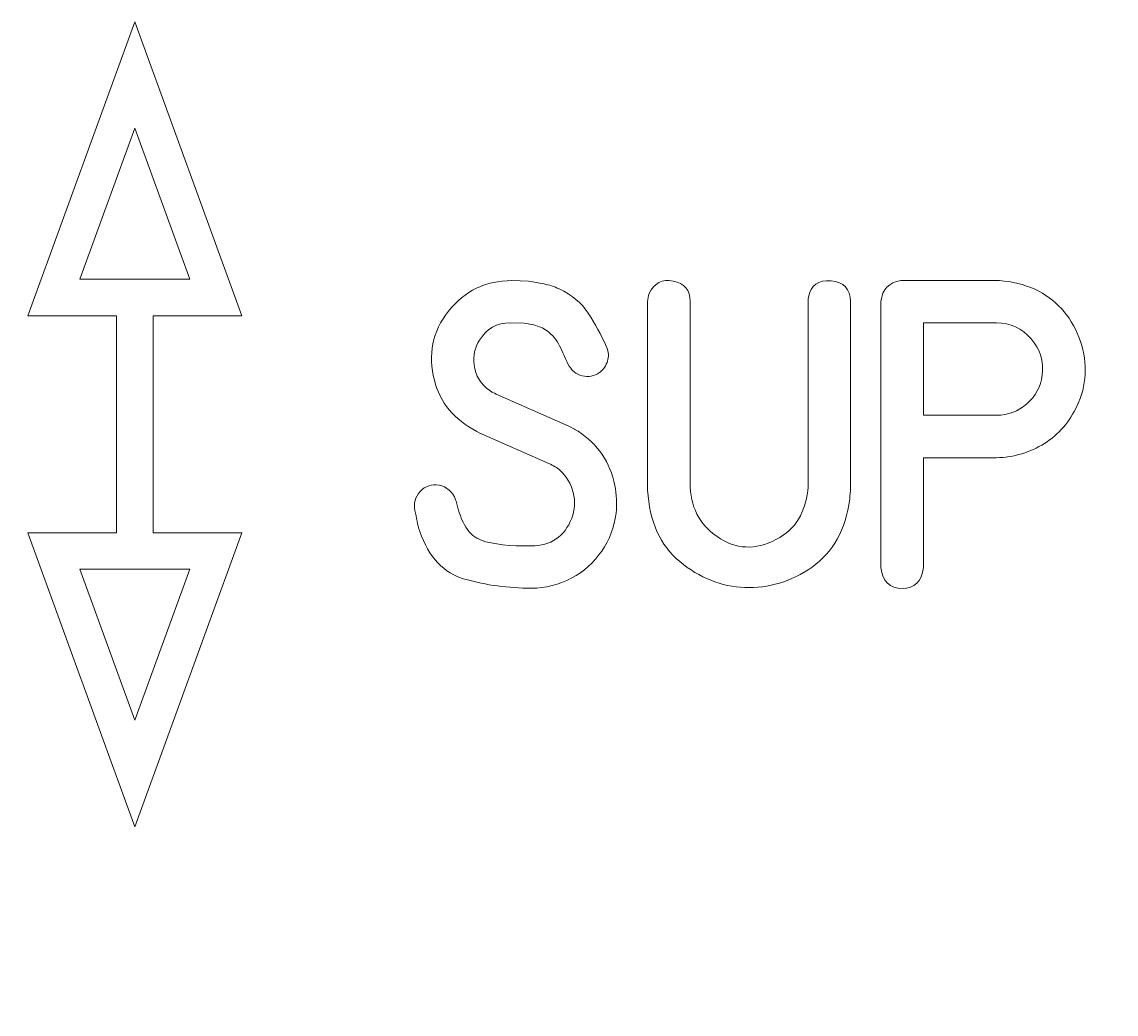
# Model space of a CAD drawing. Header units: millimetres. Extents: x -213 to 146, y -128 to 100.
# Drawn here: x 12.64 to 27.69, y -116.94 to -103.3 of the extents above; entities that cross this region are included whole.
import ezdxf

# ---------------------------------------------------------------- set-up
doc = ezdxf.new("R2010")
doc.units = ezdxf.units.MM
doc.header["$MEASUREMENT"] = 0
doc.layers.add('CUT', color=7, linetype='Continuous')
doc.layers.add('Engrave', color=7, linetype='Continuous')

msp = doc.modelspace()

# ---------------------------------------------------------------- linework, layer by layer
at = {"layer": 'CUT', "color": 250, "lineweight": 9}
msp.add_open_spline([(44.8641, -128.0302), (44.8641, -128.0302), (65.7599, -128.0302), (65.7599, -128.0302), (65.7599, -128.0302), (66.158, -128.03), (66.5397, -127.8716), (66.821, -127.5899), (66.821, -127.5899), (67.1023, -127.3083), (67.2602, -126.9283), (67.2599, -126.5302), (67.2599, -126.5302), (67.2599, -126.5302), (67.2599, -114.5427), (67.2599, -114.5427), (67.2599, -114.5427), (67.2589, -112.9524), (67.8897, -111.4269), (69.0135, -110.3017), (69.0135, -110.3017), (70.1373, -109.1764), (71.6696, -108.5437), (73.2599, -108.5427), (73.2599, -108.5427), (73.2599, -108.5427), (75.7224, -108.5427), (75.7224, -108.5427), (75.7224, -108.5427), (76.1205, -108.5425), (76.5022, -108.3841), (76.7835, -108.1024), (76.7835, -108.1024), (77.0648, -107.8208), (77.2227, -107.4408), (77.2224, -107.0427), (77.2224, -107.0427), (77.2224, -107.0427), (77.2224, -74.4177), (77.2224, -74.4177), (77.2224, -74.4177), (77.2222, -74.0196), (77.0638, -73.638), (76.7821, -73.3567), (76.7821, -73.3567), (76.5005, -73.0754), (76.1205, -72.9175), (75.7224, -72.9177), (75.7224, -72.9177), (75.7224, -72.9177), (73.2599, -72.9177), (73.2599, -72.9177), (73.2599, -72.9177), (71.6696, -72.9187), (70.1441, -72.288), (69.0189, -71.1642), (69.0189, -71.1642), (67.8937, -70.0404), (67.2609, -68.508), (67.2599, -66.9177), (67.2599, -66.9177), (67.2599, -66.9177), (67.2599, -54.9302), (67.2599, -54.9302), (67.2599, -54.9302), (67.2597, -54.5321), (67.1013, -54.1505), (66.8196, -53.8692), (66.8196, -53.8692), (66.538, -53.5879), (66.158, -53.43), (65.7599, -53.4302), (65.7599, -53.4302), (65.7599, -53.4302), (-55.7651, -53.4302), (-55.7651, -53.4302), (-55.7651, -53.4302), (-56.1631, -53.4305), (-56.5448, -53.5889), (-56.8261, -53.8705), (-56.8261, -53.8705), (-57.1074, -54.1522), (-57.2653, -54.5321), (-57.2651, -54.9302), (-57.2651, -54.9302), (-57.2651, -54.9302), (-57.2651, -66.9177), (-57.2651, -66.9177), (-57.2651, -66.9177), (-57.2641, -68.508), (-57.8948, -70.0336), (-59.0186, -71.1588), (-59.0186, -71.1588), (-60.1424, -72.284), (-61.6748, -72.9167), (-63.2651, -72.9177), (-63.2651, -72.9177), (-63.2651, -72.9177), (-65.7276, -72.9177), (-65.7276, -72.9177), (-65.7276, -72.9177), (-66.1256, -72.918), (-66.5073, -73.0764), (-66.7886, -73.358), (-66.7886, -73.358), (-67.0699, -73.6397), (-67.2278, -74.0196), (-67.2276, -74.4177), (-67.2276, -74.4177), (-67.2276, -74.4177), (-67.2276, -107.0427), (-67.2276, -107.0427), (-67.2276, -107.0427), (-67.2273, -107.4408), (-67.0689, -107.8225), (-66.7873, -108.1038), (-66.7873, -108.1038), (-66.5056, -108.3851), (-66.1256, -108.543), (-65.7276, -108.5427), (-65.7276, -108.5427), (-65.7276, -108.5427), (-63.2651, -108.5427), (-63.2651, -108.5427), (-63.2651, -108.5427), (-61.6748, -108.5417), (-60.1492, -109.1725), (-59.024, -110.2963), (-59.024, -110.2963), (-57.8988, -111.4201), (-57.2661, -112.9524), (-57.2651, -114.5427), (-57.2651, -114.5427), (-57.2651, -114.5427), (-57.2651, -126.5302), (-57.2651, -126.5302), (-57.2651, -126.5302), (-57.2648, -126.9283), (-57.1064, -127.31), (-56.8248, -127.5913), (-56.8248, -127.5913), (-56.5431, -127.8726), (-56.1631, -128.0305), (-55.7651, -128.0302), (-55.7651, -128.0302), (-55.7651, -128.0302), (44.8641, -128.0302), (44.8641, -128.0302)], degree=3, knots=[0, 0, 0, 0, 0.0263158, 0.0263158, 0.0263158, 0.0263158, 0.0526316, 0.0526316, 0.0526316, 0.0526316, 0.0789474, 0.0789474, 0.0789474, 0.0789474, 0.1052632, 0.1052632, 0.1052632, 0.1052632, 0.1315789, 0.1315789, 0.1315789, 0.1315789, 0.1578947, 0.1578947, 0.1578947, 0.1578947, 0.1842105, 0.1842105, 0.1842105, 0.1842105, 0.2105263, 0.2105263, 0.2105263, 0.2105263, 0.2368421, 0.2368421, 0.2368421, 0.2368421, 0.2631579, 0.2631579, 0.2631579, 0.2631579, 0.2894737, 0.2894737, 0.2894737, 0.2894737, 0.3157895, 0.3157895, 0.3157895, 0.3157895, 0.3421053, 0.3421053, 0.3421053, 0.3421053, 0.3684211, 0.3684211, 0.3684211, 0.3684211, 0.3947368, 0.3947368, 0.3947368, 0.3947368, 0.4210526, 0.4210526, 0.4210526, 0.4210526, 0.4473684, 0.4473684, 0.4473684, 0.4473684, 0.4736842, 0.4736842, 0.4736842, 0.4736842, 0.5, 0.5, 0.5, 0.5, 0.5263158, 0.5263158, 0.5263158, 0.5263158, 0.5526316, 0.5526316, 0.5526316, 0.5526316, 0.5789474, 0.5789474, 0.5789474, 0.5789474, 0.6052632, 0.6052632, 0.6052632, 0.6052632, 0.6315789, 0.6315789, 0.6315789, 0.6315789, 0.6578947, 0.6578947, 0.6578947, 0.6578947, 0.6842105, 0.6842105, 0.6842105, 0.6842105, 0.7105263, 0.7105263, 0.7105263, 0.7105263, 0.7368421, 0.7368421, 0.7368421, 0.7368421, 0.7631579, 0.7631579, 0.7631579, 0.7631579, 0.7894737, 0.7894737, 0.7894737, 0.7894737, 0.8157895, 0.8157895, 0.8157895, 0.8157895, 0.8421053, 0.8421053, 0.8421053, 0.8421053, 0.8684211, 0.8684211, 0.8684211, 0.8684211, 0.8947368, 0.8947368, 0.8947368, 0.8947368, 0.9210526, 0.9210526, 0.9210526, 0.9210526, 0.9473684, 0.9473684, 0.9473684, 0.9473684, 1, 1, 1, 1], dxfattribs=at)
at = {"layer": 'Engrave', "color": 240, "lineweight": 9}
for points, knots in [([(15.667, -107.3381), (15.667, -107.3381), (14.4474, -107.3381), (14.4474, -107.3381), (14.4474, -107.3381), (14.4474, -107.3381), (14.4474, -110.3224), (14.4474, -110.3224), (14.4474, -110.3224), (14.4474, -110.3224), (15.667, -110.3224), (15.667, -110.3224), (15.667, -110.3224), (15.667, -110.3224), (14.1974, -114.36), (14.1974, -114.36), (14.1974, -114.36), (14.1974, -114.36), (12.7278, -110.3224), (12.7278, -110.3224), (12.7278, -110.3224), (12.7278, -110.3224), (13.9474, -110.3224), (13.9474, -110.3224), (13.9474, -110.3224), (13.9474, -110.3224), (13.9474, -107.3381), (13.9474, -107.3381), (13.9474, -107.3381), (13.9474, -107.3381), (12.7278, -107.3381), (12.7278, -107.3381), (12.7278, -107.3381), (12.7278, -107.3381), (14.1974, -103.3004), (14.1974, -103.3004), (14.1974, -103.3004), (14.1974, -103.3004), (15.667, -107.3381), (15.667, -107.3381)], [0, 0, 0, 0, 0.0909091, 0.0909091, 0.0909091, 0.0909091, 0.1818182, 0.1818182, 0.1818182, 0.1818182, 0.2727273, 0.2727273, 0.2727273, 0.2727273, 0.3636364, 0.3636364, 0.3636364, 0.3636364, 0.4545455, 0.4545455, 0.4545455, 0.4545455, 0.5454545, 0.5454545, 0.5454545, 0.5454545, 0.6363636, 0.6363636, 0.6363636, 0.6363636, 0.7272727, 0.7272727, 0.7272727, 0.7272727, 0.8181818, 0.8181818, 0.8181818, 0.8181818, 1, 1, 1, 1]), ([(13.4419, -106.8381), (13.4419, -106.8381), (14.9529, -106.8381), (14.9529, -106.8381), (14.9529, -106.8381), (14.9529, -106.8381), (14.1974, -104.7623), (14.1974, -104.7623), (14.1974, -104.7623), (14.1974, -104.7623), (13.4419, -106.8381), (13.4419, -106.8381)], [0, 0, 0, 0, 0.25, 0.25, 0.25, 0.25, 0.5, 0.5, 0.5, 0.5, 1, 1, 1, 1]), ([(20.1202, -108.8359), (20.1202, -108.8359), (20.1533, -108.85), (20.1533, -108.85), (20.1533, -108.85), (20.1533, -108.85), (20.1907, -108.8683), (20.1907, -108.8683), (20.1907, -108.8683), (20.1907, -108.8683), (20.2239, -108.8874), (20.2239, -108.8874), (20.2239, -108.8874), (20.233, -108.8944), (20.2443, -108.9008), (20.2556, -108.9071), (20.2556, -108.9071), (20.2676, -108.9128), (20.2789, -108.9198), (20.2902, -108.9262), (20.2902, -108.9262), (20.5625, -109.1054), (20.7319, -109.3538), (20.7961, -109.6705), (20.7961, -109.6705), (20.8208, -109.7947), (20.8264, -109.9224), (20.813, -110.053), (20.813, -110.053), (20.7904, -110.2406), (20.7248, -110.4135), (20.6155, -110.5729), (20.6155, -110.5729), (20.5061, -110.7324), (20.3685, -110.8552), (20.2034, -110.9419), (20.2034, -110.9419), (20.0256, -111.0358), (19.8415, -111.0824), (19.651, -111.0824), (19.651, -111.0824), (19.3314, -111.0824), (19.0266, -111.0414), (18.7352, -110.9596), (18.7352, -110.9596), (18.4445, -110.8777), (18.237, -110.6583), (18.1136, -110.3013), (18.1136, -110.3013), (18.0966, -110.2554), (18.0846, -110.2089), (18.0762, -110.1609), (18.0762, -110.1609), (18.0677, -110.1122), (18.0578, -110.0642), (18.0472, -110.0156), (18.0472, -110.0156), (18.0268, -109.9168), (18.0508, -109.8293), (18.1206, -109.7531), (18.1206, -109.7531), (18.1898, -109.6776), (18.2766, -109.6487), (18.3796, -109.6663), (18.3796, -109.6663), (18.4889, -109.6889), (18.5644, -109.7559), (18.6075, -109.8688), (18.6075, -109.8688), (18.6075, -109.8688), (18.6138, -109.8879), (18.6138, -109.8879), (18.6138, -109.8879), (18.6794, -110.187), (18.7951, -110.3655), (18.9595, -110.4234), (18.9595, -110.4234), (19.1246, -110.4812), (19.3532, -110.5073), (19.6467, -110.5017), (19.6467, -110.5017), (19.917, -110.5017), (20.1025, -110.3747), (20.2034, -110.1214), (20.2034, -110.1214), (20.2472, -110.0085), (20.2542, -109.8907), (20.2239, -109.7686), (20.2239, -109.7686), (20.1935, -109.6473), (20.1336, -109.545), (20.044, -109.4638), (20.044, -109.4638), (20.0037, -109.4292), (19.9515, -109.3975), (19.8866, -109.3672), (19.8866, -109.3672), (19.8866, -109.3672), (18.9299, -108.9474), (18.9299, -108.9474), (18.9299, -108.9474), (18.9299, -108.9474), (18.8988, -108.9304), (18.8988, -108.9304), (18.8988, -108.9304), (18.5856, -108.7653), (18.3916, -108.5304), (18.3161, -108.2256), (18.3161, -108.2256), (18.2236, -107.8728), (18.2878, -107.5567), (18.5094, -107.2759), (18.5094, -107.2759), (18.7302, -106.9958), (19.0209, -106.8554), (19.38, -106.8554), (19.38, -106.8554), (19.38, -106.8554), (19.6079, -106.8617), (19.6079, -106.8617), (19.6079, -106.8617), (19.682, -106.8752), (19.754, -106.8886), (19.8224, -106.902), (19.8224, -106.902), (19.8916, -106.9147), (19.9614, -106.9372), (20.0313, -106.969), (20.0313, -106.969), (20.2048, -107.0501), (20.3382, -107.1623), (20.4306, -107.3041), (20.4306, -107.3041), (20.523, -107.4459), (20.6063, -107.5998), (20.6804, -107.7649), (20.6804, -107.7649), (20.6874, -107.7804), (20.6938, -107.798), (20.6994, -107.8185), (20.6994, -107.8185), (20.7142, -107.8862), (20.7072, -107.9476), (20.6782, -108.0026), (20.6782, -108.0026), (20.662, -108.0372), (20.6444, -108.0633), (20.6267, -108.0809), (20.6267, -108.0809), (20.6091, -108.0993), (20.5943, -108.1113), (20.5837, -108.1183), (20.5837, -108.1183), (20.5117, -108.1691), (20.4334, -108.1847), (20.348, -108.1635), (20.348, -108.1635), (20.262, -108.1444), (20.1971, -108.0894), (20.1512, -107.9984), (20.1512, -107.9984), (20.1152, -107.9187), (20.0771, -107.8368), (20.0369, -107.7536), (20.0369, -107.7536), (19.996, -107.6703), (19.9388, -107.6012), (19.8662, -107.5454), (19.8662, -107.5454), (19.8358, -107.5236), (19.8062, -107.5073), (19.778, -107.4975), (19.778, -107.4975), (19.7497, -107.4869), (19.7187, -107.4756), (19.6841, -107.4629), (19.6841, -107.4629), (19.6841, -107.4629), (19.5501, -107.4403), (19.5501, -107.4403), (19.5501, -107.4403), (19.5501, -107.4403), (19.3596, -107.434), (19.3596, -107.434), (19.3596, -107.434), (19.1747, -107.4368), (19.0336, -107.5165), (18.9362, -107.6738), (18.9362, -107.6738), (18.8699, -107.7747), (18.8452, -107.8869), (18.8615, -108.0111), (18.8615, -108.0111), (18.8805, -108.1635), (18.9525, -108.282), (19.0766, -108.3667), (19.0766, -108.3667), (19.0823, -108.3702), (19.0879, -108.3752), (19.095, -108.3801), (19.095, -108.3801), (19.102, -108.3843), (19.1098, -108.3893), (19.1176, -108.3935), (19.1176, -108.3935), (19.1176, -108.3935), (19.1409, -108.4034), (19.1409, -108.4034), (19.1409, -108.4034), (19.1409, -108.4034), (19.1655, -108.414), (19.1655, -108.414), (19.1655, -108.414), (19.1655, -108.414), (20.1202, -108.8359), (20.1202, -108.8359)], [0, 0, 0, 0, 0.0181818, 0.0181818, 0.0181818, 0.0181818, 0.0363636, 0.0363636, 0.0363636, 0.0363636, 0.0545455, 0.0545455, 0.0545455, 0.0545455, 0.0727273, 0.0727273, 0.0727273, 0.0727273, 0.0909091, 0.0909091, 0.0909091, 0.0909091, 0.1090909, 0.1090909, 0.1090909, 0.1090909, 0.1272727, 0.1272727, 0.1272727, 0.1272727, 0.1454545, 0.1454545, 0.1454545, 0.1454545, 0.1636364, 0.1636364, 0.1636364, 0.1636364, 0.1818182, 0.1818182, 0.1818182, 0.1818182, 0.2, 0.2, 0.2, 0.2, 0.2181818, 0.2181818, 0.2181818, 0.2181818, 0.2363636, 0.2363636, 0.2363636, 0.2363636, 0.2545455, 0.2545455, 0.2545455, 0.2545455, 0.2727273, 0.2727273, 0.2727273, 0.2727273, 0.2909091, 0.2909091, 0.2909091, 0.2909091, 0.3090909, 0.3090909, 0.3090909, 0.3090909, 0.3272727, 0.3272727, 0.3272727, 0.3272727, 0.3454545, 0.3454545, 0.3454545, 0.3454545, 0.3636364, 0.3636364, 0.3636364, 0.3636364, 0.3818182, 0.3818182, 0.3818182, 0.3818182, 0.4, 0.4, 0.4, 0.4, 0.4181818, 0.4181818, 0.4181818, 0.4181818, 0.4363636, 0.4363636, 0.4363636, 0.4363636, 0.4545455, 0.4545455, 0.4545455, 0.4545455, 0.4727273, 0.4727273, 0.4727273, 0.4727273, 0.4909091, 0.4909091, 0.4909091, 0.4909091, 0.5090909, 0.5090909, 0.5090909, 0.5090909, 0.5272727, 0.5272727, 0.5272727, 0.5272727, 0.5454545, 0.5454545, 0.5454545, 0.5454545, 0.5636364, 0.5636364, 0.5636364, 0.5636364, 0.5818182, 0.5818182, 0.5818182, 0.5818182, 0.6, 0.6, 0.6, 0.6, 0.6181818, 0.6181818, 0.6181818, 0.6181818, 0.6363636, 0.6363636, 0.6363636, 0.6363636, 0.6545455, 0.6545455, 0.6545455, 0.6545455, 0.6727273, 0.6727273, 0.6727273, 0.6727273, 0.6909091, 0.6909091, 0.6909091, 0.6909091, 0.7090909, 0.7090909, 0.7090909, 0.7090909, 0.7272727, 0.7272727, 0.7272727, 0.7272727, 0.7454545, 0.7454545, 0.7454545, 0.7454545, 0.7636364, 0.7636364, 0.7636364, 0.7636364, 0.7818182, 0.7818182, 0.7818182, 0.7818182, 0.8, 0.8, 0.8, 0.8, 0.8181818, 0.8181818, 0.8181818, 0.8181818, 0.8363636, 0.8363636, 0.8363636, 0.8363636, 0.8545455, 0.8545455, 0.8545455, 0.8545455, 0.8727273, 0.8727273, 0.8727273, 0.8727273, 0.8909091, 0.8909091, 0.8909091, 0.8909091, 0.9090909, 0.9090909, 0.9090909, 0.9090909, 0.9272727, 0.9272727, 0.9272727, 0.9272727, 0.9454545, 0.9454545, 0.9454545, 0.9454545, 0.9636364, 0.9636364, 0.9636364, 0.9636364, 1, 1, 1, 1]), ([(24.0331, -109.6931), (24.0331, -109.6931), (24.0331, -109.7347), (24.0331, -109.7347), (24.0331, -109.7347), (24.0289, -109.8039), (24.0261, -109.8448), (24.0254, -109.8589), (24.0254, -109.8589), (23.9675, -110.2801), (23.7939, -110.5913), (23.5061, -110.7924), (23.5061, -110.7924), (23.2182, -110.9927), (22.9106, -111.0866), (22.5846, -111.0732), (22.5846, -111.0732), (22.258, -111.0598), (21.9588, -110.9412), (21.6886, -110.7169), (21.6886, -110.7169), (21.4176, -110.4918), (21.2702, -110.1644), (21.2469, -109.7347), (21.2469, -109.7347), (21.2469, -109.7347), (21.2469, -109.6931), (21.2469, -109.6931), (21.2469, -109.6931), (21.2469, -109.6931), (21.2469, -107.1447), (21.2469, -107.1447), (21.2469, -107.1447), (21.2469, -107.1038), (21.2547, -107.0664), (21.2695, -107.0332), (21.2695, -107.0332), (21.3358, -106.8886), (21.4459, -106.8314), (21.5997, -106.8617), (21.5997, -106.8617), (21.7528, -106.8921), (21.8297, -106.9866), (21.8297, -107.1447), (21.8297, -107.1447), (21.8297, -107.1447), (21.8297, -109.6931), (21.8297, -109.6931), (21.8297, -109.6931), (21.8501, -110.0106), (21.9898, -110.2477), (22.2481, -110.4043), (22.2481, -110.4043), (22.507, -110.5617), (22.7786, -110.5546), (23.0637, -110.3839), (23.0637, -110.3839), (23.1921, -110.3084), (23.2859, -110.2103), (23.3459, -110.0903), (23.3459, -110.0903), (23.4059, -109.9704), (23.4412, -109.8378), (23.4524, -109.6931), (23.4524, -109.6931), (23.4524, -109.6931), (23.4524, -107.1447), (23.4524, -107.1447), (23.4524, -107.1447), (23.4524, -107.12), (23.4539, -107.1016), (23.4567, -107.0889), (23.4567, -107.0889), (23.4884, -106.9196), (23.5921, -106.8427), (23.7685, -106.8596), (23.7685, -106.8596), (23.9449, -106.8759), (24.0331, -106.9711), (24.0331, -107.1447), (24.0331, -107.1447), (24.0331, -107.1447), (24.0331, -109.6931), (24.0331, -109.6931)], [0, 0, 0, 0, 0.0454545, 0.0454545, 0.0454545, 0.0454545, 0.0909091, 0.0909091, 0.0909091, 0.0909091, 0.1363636, 0.1363636, 0.1363636, 0.1363636, 0.1818182, 0.1818182, 0.1818182, 0.1818182, 0.2272727, 0.2272727, 0.2272727, 0.2272727, 0.2727273, 0.2727273, 0.2727273, 0.2727273, 0.3181818, 0.3181818, 0.3181818, 0.3181818, 0.3636364, 0.3636364, 0.3636364, 0.3636364, 0.4090909, 0.4090909, 0.4090909, 0.4090909, 0.4545455, 0.4545455, 0.4545455, 0.4545455, 0.5, 0.5, 0.5, 0.5, 0.5454545, 0.5454545, 0.5454545, 0.5454545, 0.5909091, 0.5909091, 0.5909091, 0.5909091, 0.6363636, 0.6363636, 0.6363636, 0.6363636, 0.6818182, 0.6818182, 0.6818182, 0.6818182, 0.7272727, 0.7272727, 0.7272727, 0.7272727, 0.7727273, 0.7727273, 0.7727273, 0.7727273, 0.8181818, 0.8181818, 0.8181818, 0.8181818, 0.8636364, 0.8636364, 0.8636364, 0.8636364, 0.9090909, 0.9090909, 0.9090909, 0.9090909, 1, 1, 1, 1]), ([(26.0425, -106.8554), (26.0425, -106.8554), (26.082, -106.8554), (26.082, -106.8554), (26.082, -106.8554), (26.2584, -106.8681), (26.4207, -106.9076), (26.5696, -106.9753), (26.5696, -106.9753), (26.8546, -107.1087), (27.0564, -107.3288), (27.1749, -107.635), (27.1749, -107.635), (27.2934, -107.9405), (27.292, -108.239), (27.1714, -108.5297), (27.1714, -108.5297), (27.0733, -108.7597), (26.9287, -108.9403), (26.7368, -109.0701), (26.7368, -109.0701), (26.5456, -109.2006), (26.3268, -109.2733), (26.082, -109.2881), (26.082, -109.2881), (26.082, -109.2881), (26.0425, -109.2903), (26.0425, -109.2903), (26.0425, -109.2903), (26.0425, -109.2903), (25.0378, -109.2903), (25.0378, -109.2903), (25.0378, -109.2903), (25.0378, -109.2903), (25.0378, -110.7973), (25.0378, -110.7973), (25.0378, -110.7973), (25.0131, -110.9913), (24.915, -111.0887), (24.7443, -111.0887), (24.7443, -111.0887), (24.5735, -111.0887), (24.4762, -110.9913), (24.4529, -110.7973), (24.4529, -110.7973), (24.4529, -110.7973), (24.4529, -107.1447), (24.4529, -107.1447), (24.4529, -107.1447), (24.4734, -106.9739), (24.5644, -106.8773), (24.7259, -106.8554), (24.7259, -106.8554), (24.7259, -106.8554), (24.7443, -106.8554), (24.7443, -106.8554), (24.7443, -106.8554), (24.7443, -106.8554), (26.0425, -106.8554), (26.0425, -106.8554)], [0, 0, 0, 0, 0.0625, 0.0625, 0.0625, 0.0625, 0.125, 0.125, 0.125, 0.125, 0.1875, 0.1875, 0.1875, 0.1875, 0.25, 0.25, 0.25, 0.25, 0.3125, 0.3125, 0.3125, 0.3125, 0.375, 0.375, 0.375, 0.375, 0.4375, 0.4375, 0.4375, 0.4375, 0.5, 0.5, 0.5, 0.5, 0.5625, 0.5625, 0.5625, 0.5625, 0.625, 0.625, 0.625, 0.625, 0.6875, 0.6875, 0.6875, 0.6875, 0.75, 0.75, 0.75, 0.75, 0.8125, 0.8125, 0.8125, 0.8125, 0.875, 0.875, 0.875, 0.875, 1, 1, 1, 1]), ([(26.0425, -107.4382), (26.0425, -107.4382), (25.0378, -107.4382), (25.0378, -107.4382), (25.0378, -107.4382), (25.0378, -107.4382), (25.0378, -108.7054), (25.0378, -108.7054), (25.0378, -108.7054), (25.0378, -108.7054), (26.0425, -108.7054), (26.0425, -108.7054), (26.0425, -108.7054), (26.1998, -108.7054), (26.3381, -108.6531), (26.4588, -108.548), (26.4588, -108.548), (26.5794, -108.4436), (26.65, -108.3124), (26.6711, -108.1557), (26.6711, -108.1557), (26.6958, -107.9652), (26.6443, -107.798), (26.518, -107.6541), (26.518, -107.6541), (26.391, -107.5102), (26.2323, -107.4382), (26.0425, -107.4382)], [0, 0, 0, 0, 0.125, 0.125, 0.125, 0.125, 0.25, 0.25, 0.25, 0.25, 0.375, 0.375, 0.375, 0.375, 0.5, 0.5, 0.5, 0.5, 0.625, 0.625, 0.625, 0.625, 0.75, 0.75, 0.75, 0.75, 1, 1, 1, 1]), ([(13.4419, -110.8224), (13.4419, -110.8224), (14.1974, -112.8981), (14.1974, -112.8981), (14.1974, -112.8981), (14.1974, -112.8981), (14.9529, -110.8224), (14.9529, -110.8224), (14.9529, -110.8224), (14.9529, -110.8224), (13.4419, -110.8224), (13.4419, -110.8224)], [0, 0, 0, 0, 0.25, 0.25, 0.25, 0.25, 0.5, 0.5, 0.5, 0.5, 1, 1, 1, 1])]:
    msp.add_open_spline(points, degree=3, knots=knots, dxfattribs=at)

doc.saveas('drawing.dxf')
